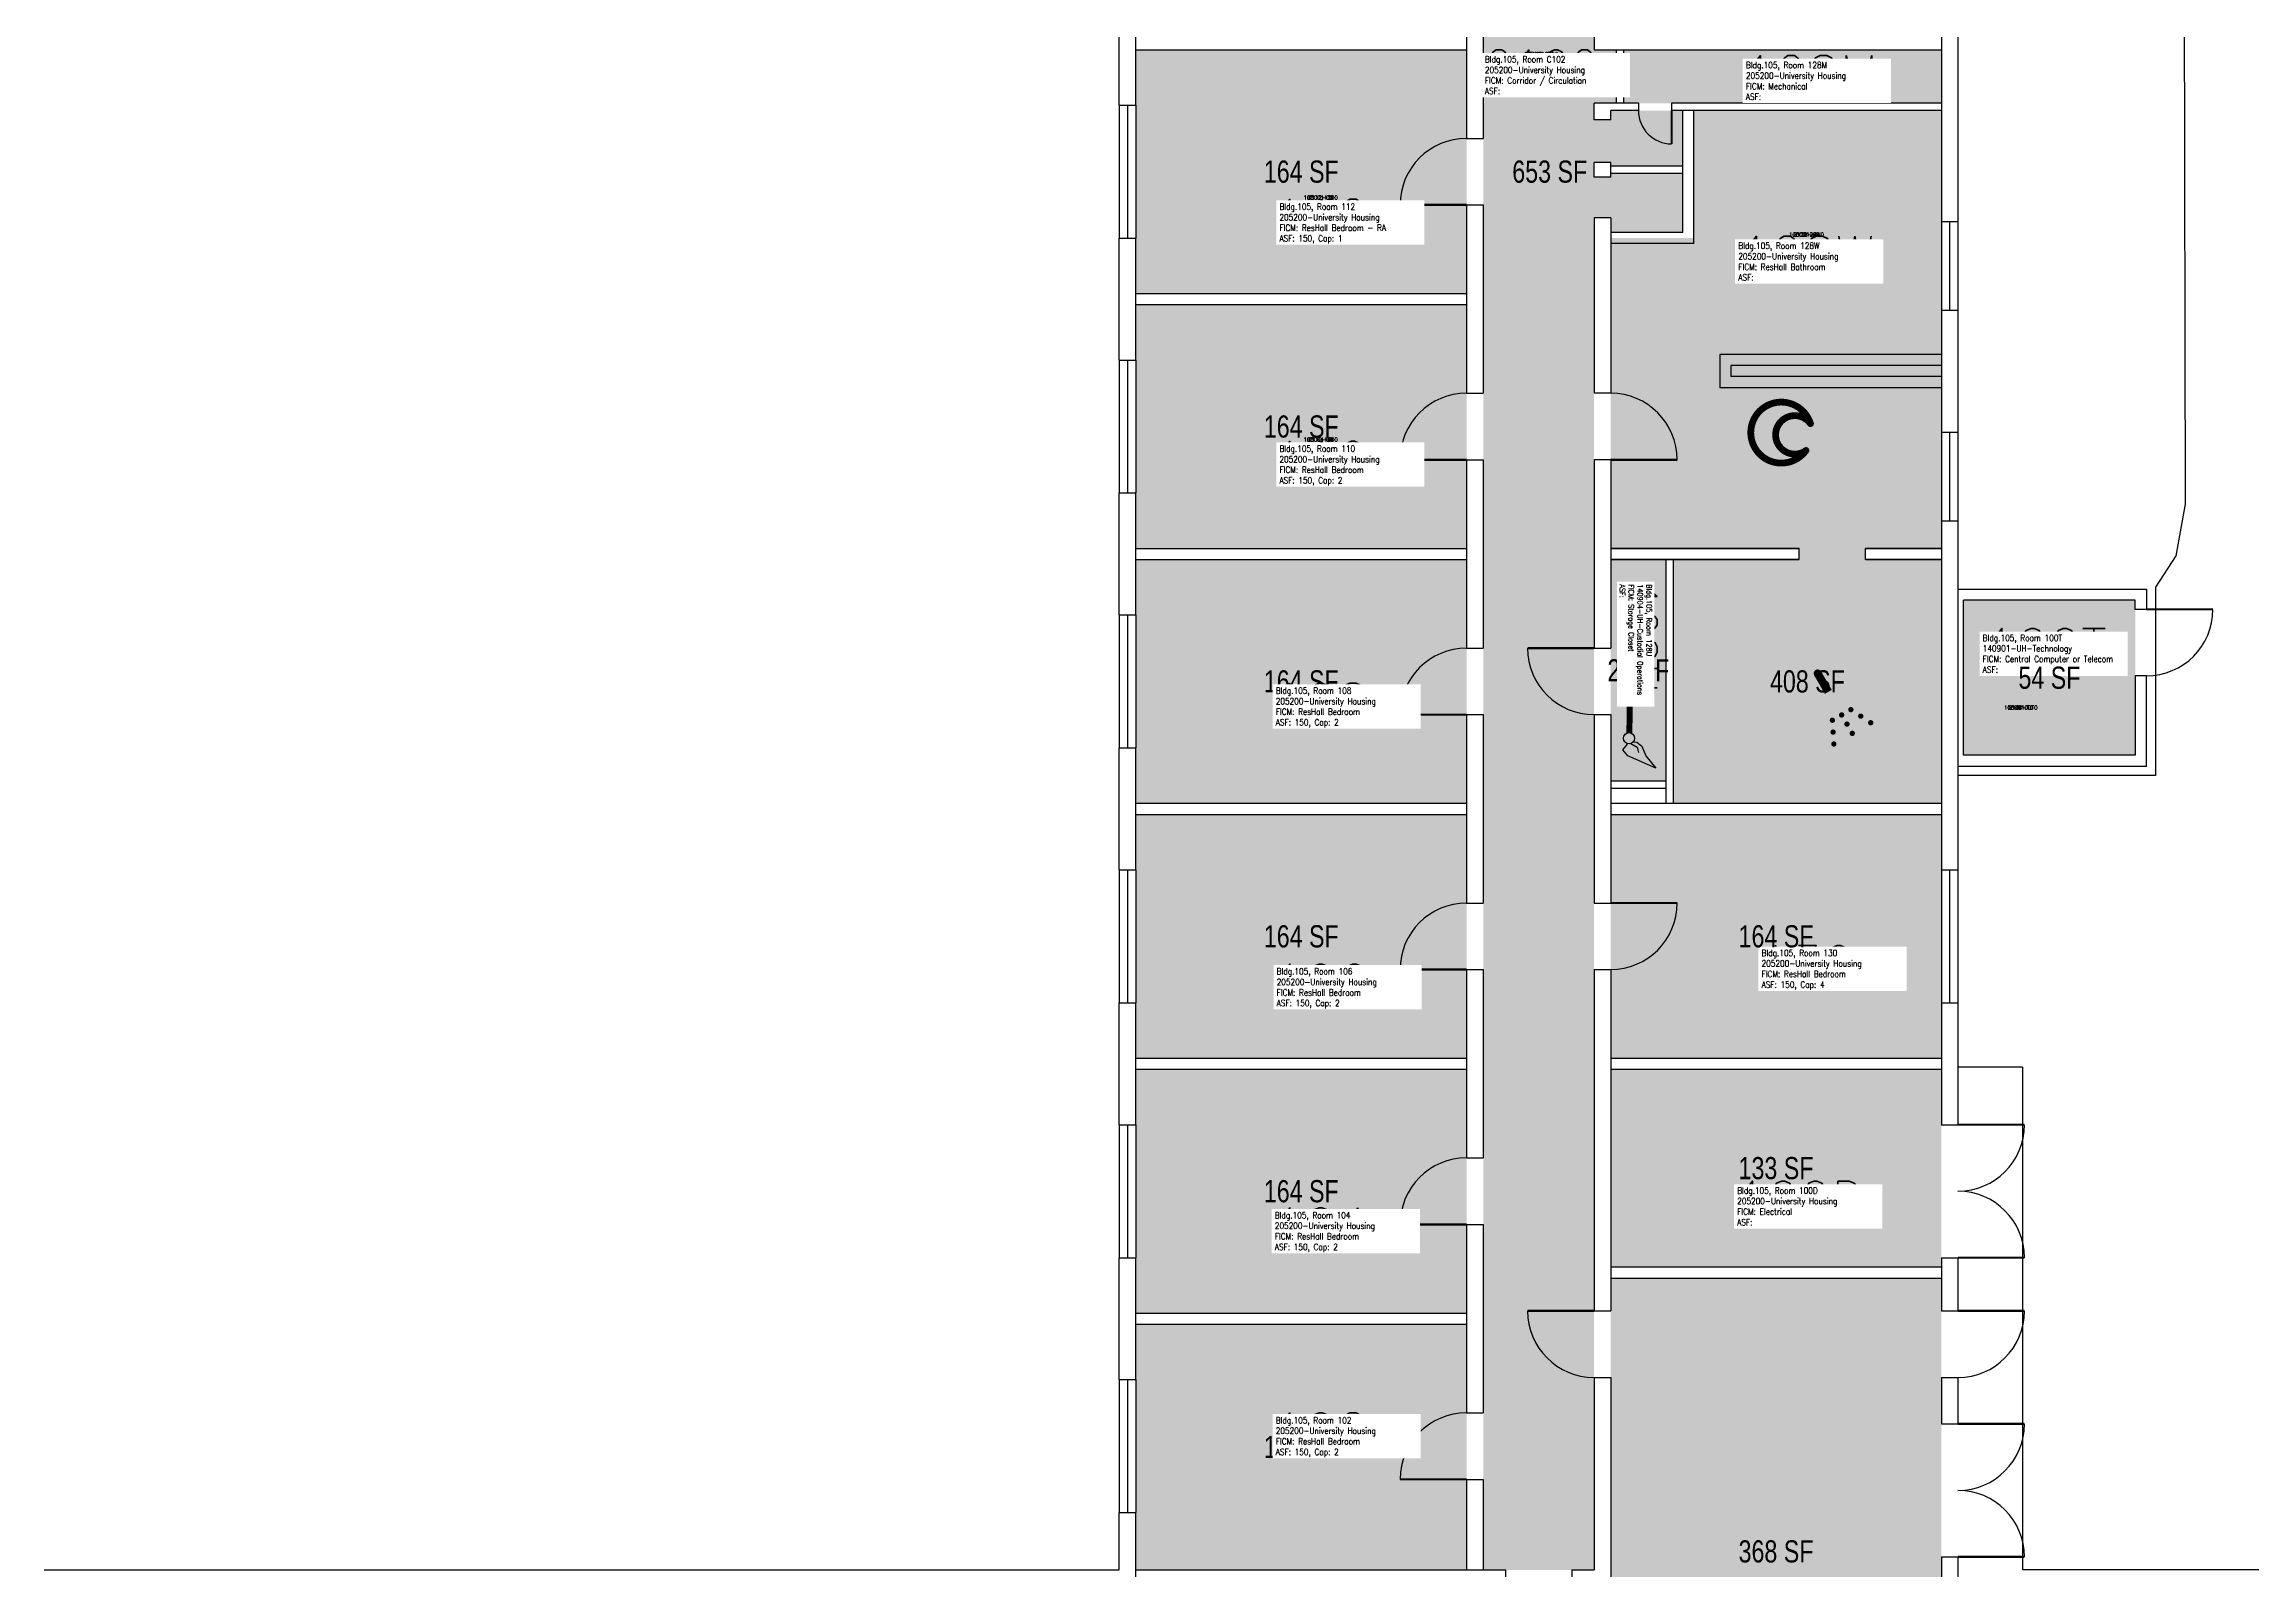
# Model space of a CAD drawing. Header units: inches. Extents: x -1429 to 1655, y -551 to 4832.
# Drawn here: x -394 to 801, y 2091 to 2917 of the extents above; entities that cross this region are included whole.
import ezdxf
from ezdxf.enums import TextEntityAlignment as Align

# ---------------------------------------------------------------- set-up
doc = ezdxf.new("R2010")
doc.units = ezdxf.units.IN
doc.header["$LTSCALE"] = 0.25
doc.header["$MEASUREMENT"] = 0
doc.layers.get('0').update_dxf_attribs({"linetype": 'CONTINUOUS'})
for name, color, linetype in [('A-DOOR', 2, 'CONTINUOUS'), ('A-GLAZ', 1, 'CONTINUOUS'), ('A-GLAZ-SILL', 2, 'CONTINUOUS'), ('A-IDEN-ICON', 4, 'CONTINUOUS'), ('A-IDEN-RNUM', 7, 'CONTINUOUS'), ('A-IDEN-SNUM', 4, 'CONTINUOUS'), ('A-IDEN-VNUM', 4, 'CONTINUOUS'), ('A-SITE', 3, 'CONTINUOUS'), ('A-WALL', 5, 'CONTINUOUS'), ('AREA-TEXT', 3, 'CONTINUOUS'), ('Rooms-Category-Color', 7, 'CONTINUOUS'), ('Rooms-College-Color', 7, 'CONTINUOUS'), ('Rooms-Department-Color', 7, 'CONTINUOUS'), ('Rooms-Division-Color', 7, 'CONTINUOUS'), ('Rooms-Information', 7, 'CONTINUOUS')]:
    doc.layers.add(name, color=color, linetype=linetype)
doc.styles.add('AREA', font='arial.ttf', dxfattribs={"width": 0.75, "height": 12})
doc.styles.add('ROOMSNUMBER', font='SIMPLEX.shx', dxfattribs={"height": 0.18})
doc.styles.add('ROOMVNUMBER', font='simplex.shx', dxfattribs={"width": 0.85})

# ---------------------------------------------------------------- blocks, each defined once
blk = doc.blocks.new('Cpshower')
at = {"color": 0, "linetype": 'ByBlock'}
blk.add_lwpolyline([(-0.015, 0.0396, 0, 0.06, 0), (0.005, 0.005, 0.06, 0.06, 0)], format="xyseb", dxfattribs=at)
for points, const_width in [([(-0.0319, 0.0624, 1), (-0.0281, 0.0689, 1)], 0.0075), ([(0.0302, -0.0036, 1), (0.0345, -0.0011, 1)], 0.005), ([(-0.0045, -0.0236, 1), (-0.0002, -0.0211, 1)], 0.005), ([(-0.0031, -0.0459, 1), (0.0012, -0.0434, 1)], 0.005), ([(0.0128, -0.0136, 1), (0.0172, -0.0111, 1)], 0.005), ([(0.0228, -0.0309, 1), (0.0272, -0.0284, 1)], 0.005), ([(0.0488, -0.0159, 1), (0.0531, -0.0134, 1)], 0.005), ([(0.0675, -0.0282, 1), (0.0718, -0.0257, 1)], 0.005), ([(-0.0018, -0.0682, 1), (0.0025, -0.0657, 1)], 0.005), ([(0.0328, -0.0482, 1), (0.0372, -0.0457, 1)], 0.005)]:
    blk.add_lwpolyline(points, format="xyb", close=True, dxfattribs=dict(at, const_width=const_width))
at = {"color": 0, "linetype": 'ByBlock', "const_width": 0.015}
blk.add_lwpolyline([(-0.01, 0.031), (-0.03, 0.0656)], dxfattribs=at)
blk = doc.blocks.new('Cpbath')
at = {"color": 0, "linetype": 'ByBlock', "const_width": 0.0127}
for points in [[(0.0571, 0.0168, 0.861492), (-0.0551, 0, 1)], [(-0.0551, 0, 0.726902), (0.0487, -0.0337, 1)], [(0.0571, 0.0168, 0.729002), (-0.0084, -0.0042, 1)], [(-0.0084, -0.0042, 0.609468), (0.0487, -0.0337, 1)]]:
    blk.add_lwpolyline(points, format="xyb", dxfattribs=at)
at = {"color": 0, "linetype": 'ByBlock', "const_width": 0.00637}
for points in [[(0.0544, 0.0152, 1), (0.0599, 0.0184, 1)], [(0.0459, -0.0353, 1), (0.0515, -0.0321, 1)]]:
    blk.add_lwpolyline(points, format="xyb", close=True, dxfattribs=at)
blk = doc.blocks.new('Cpcust')
at = {"color": 0, "linetype": 'ByBlock'}
for p, q in [((0.0171, -0.0639), (0.02, -0.0466)), ((0.0262, -0.0408), (0.0446, -0.0406)), ((0.0297, -0.0341), (0.0376, -0.0302)), ((0.0376, -0.0302), (0.0533, -0.0324)), ((0.0446, -0.0406), (0.0543, -0.0505)), ((0.0533, -0.0324), (0.0745, -0.0479)), ((0.0745, -0.0479), (0.1117, -0.0625)), ((0.0358, -0.0705), (0.0171, -0.0639)), ((0.1117, -0.0625), (0.0358, -0.0705))]:
    blk.add_line(p, q, dxfattribs=at)
at = {"color": 0, "linetype": 'ByBlock', "const_width": 0.0075}
blk.add_lwpolyline([(-0.0332, 0.0481, 1), (-0.0268, 0.0519, 1)], format="xyb", close=True, dxfattribs=at)
at = {"color": 0, "linetype": 'ByBlock', "const_width": 0.015}
blk.add_lwpolyline([(-0.03, 0.05), (0.01, -0.0193)], dxfattribs=at)
at = {"color": 0, "linetype": 'ByBlock'}
blk.add_circle((0.0158, -0.0313), 0.0141, dxfattribs=at)
blk = doc.blocks.new('Cpelect')
at = {"color": 0, "linetype": 'ByBlock'}
blk.add_lwpolyline([(0.0623, 0.0629, 0, 0.03, 0), (0.0105, -0.0168, 0.03, 0.03, 0), (-0.0105, 0.0068, 0.03, 0, 0), (-0.0623, -0.0729, 0.03, 0, 0)], format="xyseb", dxfattribs=at)

msp = doc.modelspace()

# ---------------------------------------------------------------- hatches: boundary and pattern name
at = {"layer": 'Rooms-Category-Color', "true_color": 0xadadad}
for points in [[(445, 3605), (385, 3605), (385, 2091), (445, 2091), (445, 2823), (454, 2823), (454, 2815), (493, 2815), (493, 2847), (454, 2847), (454, 2845), (445, 2845), (445, 2853), (454, 2853), (454, 2851), (493, 2851), (493, 2881), (454, 2881), (454, 2876), (445, 2876), (445, 2885), (457, 2885), (457, 2914), (445, 2914)], [(633, 2914), (461, 2914), (461, 2885), (633, 2885)], [(633, 2362), (454, 2362), (454, 2255), (633, 2255), (633, 2285)], [(633, 2249), (454, 2249), (454, 1953), (633, 1953), (633, 2122)]]:
    msp.add_hatch(color=253, dxfattribs=at).paths.add_polyline_path(points)
at = {"layer": 'Rooms-Category-Color', "true_color": 0x728ef3}
for points in [[(376, 2914), (197, 2914), (197, 2884), (197, 2812), (197, 2782), (376, 2782)], [(556, 2638), (488, 2638), (488, 2582), (488, 2578), (488, 2506), (633, 2506), (633, 2638), (592, 2638), (592, 2644), (633, 2644), (633, 2659), (633, 2707), (633, 2773), (633, 2821), (633, 2881), (499, 2881), (499, 2812), (454, 2812), (454, 2644), (556, 2644)], [(376, 2776), (197, 2776), (197, 2746), (197, 2674), (197, 2644), (376, 2644)], [(376, 2638), (197, 2638), (197, 2608), (197, 2536), (197, 2506), (376, 2506)], [(484, 2638), (454, 2638), (454, 2518), (484, 2518)], [(376, 2500), (197, 2500), (197, 2470), (197, 2398), (197, 2368), (376, 2368)], [(633, 2500), (454, 2500), (454, 2455), (454, 2368), (633, 2368), (633, 2398), (633, 2470)], [(376, 2362), (197, 2362), (197, 2332), (197, 2260), (197, 2230), (376, 2230)], [(376, 2224), (197, 2224), (197, 2194), (197, 2122), (197, 2091), (376, 2091)]]:
    msp.add_hatch(color=171, dxfattribs=at).paths.add_polyline_path(points)
at = {"layer": 'Rooms-Category-Color', "true_color": 0xe3c5e1}
msp.add_hatch(color=254, dxfattribs=at).paths.add_polyline_path([(645, 2616), (738, 2616), (738, 2532), (645, 2532), (645, 2616)])
at = {"layer": 'Rooms-College-Color', "true_color": 0xadadad}
for points in [[(445, 3605), (385, 3605), (385, 2091), (445, 2091), (445, 2823), (454, 2823), (454, 2815), (493, 2815), (493, 2847), (454, 2847), (454, 2845), (445, 2845), (445, 2853), (454, 2853), (454, 2851), (493, 2851), (493, 2881), (454, 2881), (454, 2876), (445, 2876), (445, 2885), (457, 2885), (457, 2914), (445, 2914)], [(376, 2914), (197, 2914), (197, 2884), (197, 2812), (197, 2782), (376, 2782)], [(633, 2914), (461, 2914), (461, 2885), (633, 2885)], [(556, 2638), (488, 2638), (488, 2582), (488, 2578), (488, 2506), (633, 2506), (633, 2638), (592, 2638), (592, 2644), (633, 2644), (633, 2659), (633, 2707), (633, 2773), (633, 2821), (633, 2881), (499, 2881), (499, 2812), (454, 2812), (454, 2644), (556, 2644)], [(376, 2776), (197, 2776), (197, 2746), (197, 2674), (197, 2644), (376, 2644)], [(376, 2638), (197, 2638), (197, 2608), (197, 2536), (197, 2506), (376, 2506)], [(484, 2638), (454, 2638), (454, 2518), (484, 2518)], [(645, 2616), (738, 2616), (738, 2532), (645, 2532), (645, 2616)], [(376, 2500), (197, 2500), (197, 2470), (197, 2398), (197, 2368), (376, 2368)], [(633, 2500), (454, 2500), (454, 2455), (454, 2368), (633, 2368), (633, 2398), (633, 2470)], [(376, 2362), (197, 2362), (197, 2332), (197, 2260), (197, 2230), (376, 2230)], [(633, 2362), (454, 2362), (454, 2255), (633, 2255), (633, 2285)], [(633, 2249), (454, 2249), (454, 1953), (633, 1953), (633, 2122)], [(376, 2224), (197, 2224), (197, 2194), (197, 2122), (197, 2091), (376, 2091)]]:
    msp.add_hatch(color=253, dxfattribs=at).paths.add_polyline_path(points)
at = {"layer": 'Rooms-Department-Color', "true_color": 0xacacac}
for points in [[(445, 3605), (385, 3605), (385, 2091), (445, 2091), (445, 2823), (454, 2823), (454, 2815), (493, 2815), (493, 2847), (454, 2847), (454, 2845), (445, 2845), (445, 2853), (454, 2853), (454, 2851), (493, 2851), (493, 2881), (454, 2881), (454, 2876), (445, 2876), (445, 2885), (457, 2885), (457, 2914), (445, 2914)], [(633, 2914), (461, 2914), (461, 2885), (633, 2885)], [(633, 2362), (454, 2362), (454, 2255), (633, 2255), (633, 2285)], [(633, 2249), (454, 2249), (454, 1953), (633, 1953), (633, 2122)]]:
    msp.add_hatch(color=253, dxfattribs=at).paths.add_polyline_path(points)
at = {"layer": 'Rooms-Department-Color', "true_color": 0x604aed}
for points in [[(376, 2914), (197, 2914), (197, 2884), (197, 2812), (197, 2782), (376, 2782)], [(556, 2638), (488, 2638), (488, 2582), (488, 2578), (488, 2506), (633, 2506), (633, 2638), (592, 2638), (592, 2644), (633, 2644), (633, 2659), (633, 2707), (633, 2773), (633, 2821), (633, 2881), (499, 2881), (499, 2812), (454, 2812), (454, 2644), (556, 2644)], [(376, 2776), (197, 2776), (197, 2746), (197, 2674), (197, 2644), (376, 2644)], [(376, 2638), (197, 2638), (197, 2608), (197, 2536), (197, 2506), (376, 2506)], [(484, 2638), (454, 2638), (454, 2518), (484, 2518)], [(645, 2616), (738, 2616), (738, 2532), (645, 2532), (645, 2616)], [(376, 2500), (197, 2500), (197, 2470), (197, 2398), (197, 2368), (376, 2368)], [(633, 2500), (454, 2500), (454, 2455), (454, 2368), (633, 2368), (633, 2398), (633, 2470)], [(376, 2362), (197, 2362), (197, 2332), (197, 2260), (197, 2230), (376, 2230)], [(376, 2224), (197, 2224), (197, 2194), (197, 2122), (197, 2091), (376, 2091)]]:
    msp.add_hatch(color=173, dxfattribs=at).paths.add_polyline_path(points)
at = {"layer": 'Rooms-Division-Color', "true_color": 0xadadad}
for points in [[(445, 3605), (385, 3605), (385, 2091), (445, 2091), (445, 2823), (454, 2823), (454, 2815), (493, 2815), (493, 2847), (454, 2847), (454, 2845), (445, 2845), (445, 2853), (454, 2853), (454, 2851), (493, 2851), (493, 2881), (454, 2881), (454, 2876), (445, 2876), (445, 2885), (457, 2885), (457, 2914), (445, 2914)], [(633, 2914), (461, 2914), (461, 2885), (633, 2885)], [(633, 2362), (454, 2362), (454, 2255), (633, 2255), (633, 2285)], [(633, 2249), (454, 2249), (454, 1953), (633, 1953), (633, 2122)]]:
    msp.add_hatch(color=253, dxfattribs=at).paths.add_polyline_path(points)
at = {"layer": 'Rooms-Division-Color', "true_color": 0x604aed}
for points in [[(376, 2914), (197, 2914), (197, 2884), (197, 2812), (197, 2782), (376, 2782)], [(556, 2638), (488, 2638), (488, 2582), (488, 2578), (488, 2506), (633, 2506), (633, 2638), (592, 2638), (592, 2644), (633, 2644), (633, 2659), (633, 2707), (633, 2773), (633, 2821), (633, 2881), (499, 2881), (499, 2812), (454, 2812), (454, 2644), (556, 2644)], [(376, 2776), (197, 2776), (197, 2746), (197, 2674), (197, 2644), (376, 2644)], [(376, 2638), (197, 2638), (197, 2608), (197, 2536), (197, 2506), (376, 2506)], [(484, 2638), (454, 2638), (454, 2518), (484, 2518)], [(645, 2616), (738, 2616), (738, 2532), (645, 2532), (645, 2616)], [(376, 2500), (197, 2500), (197, 2470), (197, 2398), (197, 2368), (376, 2368)], [(633, 2500), (454, 2500), (454, 2455), (454, 2368), (633, 2368), (633, 2398), (633, 2470)], [(376, 2362), (197, 2362), (197, 2332), (197, 2260), (197, 2230), (376, 2230)], [(376, 2224), (197, 2224), (197, 2194), (197, 2122), (197, 2091), (376, 2091)]]:
    msp.add_hatch(color=173, dxfattribs=at).paths.add_polyline_path(points)

# ---------------------------------------------------------------- linework, layer by layer
at = {"layer": 'A-DOOR', "const_width": 1.2}
for points in [[(487, 2881), (487, 2863)], [(376, 2830), (340, 2830)], [(376, 2692), (340, 2692)], [(454, 2692), (490, 2692)], [(744, 2611), (780, 2611)], [(445, 2590), (409, 2590)], [(376, 2554), (340, 2554)], [(454, 2452), (490, 2452)], [(376, 2416), (340, 2416)], [(642, 2332), (678, 2332)], [(376, 2278), (340, 2278)], [(642, 2260), (678, 2260)], [(445, 2231.2), (409, 2231.2)], [(642, 2231.2), (678, 2231.2)], [(642, 2170), (678, 2170)], [(376, 2140), (340, 2140)], [(642, 2098), (678, 2098)]]:
    msp.add_lwpolyline(points, dxfattribs=at)
at = {"layer": 'A-DOOR'}
for centre, radius, start, end in [((487, 2881), 18, 180, 270), ((376, 2830), 36, 90, 180), ((376, 2692), 36, 90, 180), ((454, 2692), 36, 0, 90), ((744, 2611), 36, 270, 360), ((376, 2554), 36, 90, 180), ((445, 2590), 36, 180, 270), ((376, 2416), 36, 90, 180), ((454, 2452), 36, 270, 360), ((642, 2332), 36, 270, 360), ((376, 2278), 36, 90, 180), ((642, 2260), 36, 0, 90), ((445, 2231.2), 36, 180, 270), ((642, 2231.2), 36, 270, 360), ((376, 2140), 36, 90, 180), ((642, 2170), 36, 270, 360), ((642, 2098), 36, 0, 90)]:
    msp.add_arc(centre, radius, start, end, dxfattribs=at)
at = {"layer": 'A-GLAZ'}
for p, q in [((192.5, 2884), (192.5, 2812)), ((637.5, 2821), (637.5, 2773)), ((192.5, 2746), (192.5, 2674)), ((637.5, 2707), (637.5, 2659)), ((192.5, 2608), (192.5, 2536)), ((192.5, 2470), (192.5, 2398)), ((637.5, 2470), (637.5, 2398)), ((192.5, 2332), (192.5, 2260)), ((192.5, 2194), (192.5, 2122))]:
    msp.add_line(p, q, dxfattribs=at)
at = {"layer": 'A-GLAZ-SILL'}
for p, q in [((188, 2884), (188, 2812)), ((197, 2884), (197, 2812)), ((633, 2821), (633, 2773)), ((642, 2821), (642, 2773)), ((188, 2746), (188, 2674)), ((197, 2746), (197, 2674)), ((633, 2707), (633, 2659)), ((642, 2707), (642, 2659)), ((188, 2608), (188, 2536)), ((197, 2608), (197, 2536)), ((188, 2470), (188, 2398)), ((197, 2470), (197, 2398)), ((633, 2470), (633, 2398)), ((642, 2470), (642, 2398)), ((188, 2332), (188, 2260)), ((197, 2332), (197, 2260)), ((188, 2194), (188, 2122)), ((197, 2194), (197, 2122))]:
    msp.add_line(p, q, dxfattribs=at)
at = {"layer": 'A-SITE'}
for p, q in [((762, 4028), (765, 2668)), ((765, 2668), (760, 2640)), ((760, 2640), (749, 2623)), ((749, 2623), (749, 2521)), ((749, 2521), (642, 2521)), ((677, 2363.2), (642, 2363.2)), ((677, 2363.2), (677, 2091)), ((834, 2091), (677, 2091))]:
    msp.add_line(p, q, dxfattribs=at)
at = {"layer": 'A-WALL'}
for p, q in [((376, 2968), (376, 2866)), ((385, 2968), (385, 2866)), ((445, 2968), (445, 2914)), ((188, 2884), (188, 2950)), ((197, 2884), (197, 2950)), ((633, 2950), (633, 2821)), ((642, 2950), (642, 2821)), ((197, 2914), (376, 2914)), ((445, 2914), (633, 2914)), ((457, 2914), (457, 2885)), ((461, 2914), (461, 2885)), ((188, 2884), (197, 2884)), ((445, 2876), (445, 2885)), ((469, 2885), (445, 2885)), ((454, 2876), (454, 2881)), ((469, 2881), (454, 2881)), ((469, 2885), (469, 2881)), ((633, 2885), (487, 2885)), ((487, 2885), (487, 2881)), ((633, 2881), (487, 2881)), ((493, 2815), (493, 2881)), ((499, 2809), (499, 2881)), ((454, 2876), (445, 2876)), ((376, 2866), (385, 2866)), ((499, 2823), (499, 2863.9)), ((454, 2853), (445, 2853)), ((445, 2845), (445, 2853)), ((454, 2845), (445, 2845)), ((454, 2845), (454, 2853)), ((493, 2851), (454, 2851)), ((493, 2847), (454, 2847)), ((376, 2830), (385, 2830)), ((376, 2830), (376, 2728)), ((385, 2830), (385, 2728)), ((454, 2823), (445, 2823)), ((445, 2823), (445, 2728)), ((454, 2823), (445, 2823)), ((454, 2823), (454, 2728)), ((633, 2821), (642, 2821)), ((188, 2812), (197, 2812)), ((188, 2746), (188, 2812)), ((197, 2746), (197, 2812)), ((493, 2815), (454, 2815)), ((499, 2809), (454, 2809)), ((197, 2782), (376, 2782)), ((197, 2776), (376, 2776)), ((633, 2773), (633, 2707)), ((633, 2773), (642, 2773)), ((642, 2773), (642, 2707)), ((633, 2749), (513, 2749)), ((513, 2749), (513, 2731)), ((188, 2746), (197, 2746)), ((633, 2743), (519, 2743)), ((519, 2743), (519, 2737)), ((633, 2737), (519, 2737)), ((376, 2728), (385, 2728)), ((454, 2728), (445, 2728)), ((633, 2731), (513, 2731)), ((633, 2707), (642, 2707)), ((376, 2692), (385, 2692)), ((376, 2692), (376, 2590)), ((385, 2692), (385, 2590)), ((454, 2692), (445, 2692)), ((445, 2692), (445, 2590)), ((454, 2692), (454, 2590)), ((188, 2674), (197, 2674)), ((188, 2608), (188, 2674)), ((197, 2608), (197, 2674)), ((633, 2659), (633, 2470)), ((633, 2659), (642, 2659)), ((642, 2659), (642, 2470)), ((197, 2644), (376, 2644)), ((454, 2644), (556, 2644)), ((556, 2644), (454, 2644)), ((556, 2638), (556, 2644)), ((592, 2638), (592, 2644)), ((633, 2644), (592, 2644)), ((592, 2644), (633, 2644)), ((197, 2638), (376, 2638)), ((454, 2638), (556, 2638)), ((556, 2638), (454, 2638)), ((484, 2506), (484, 2638)), ((488, 2506), (488, 2638)), ((633, 2638), (592, 2638)), ((592.2, 2638), (633, 2638)), ((642, 2622), (744, 2622)), ((744, 2622), (744, 2611)), ((188, 2608), (197, 2608)), ((738, 2616), (645, 2616)), ((645, 2532), (645, 2616)), ((738, 2611), (738, 2616)), ((744, 2611), (738, 2611)), ((376, 2590), (385, 2590)), ((445, 2590), (454, 2590)), ((744, 2575), (738, 2575)), ((738, 2575), (738, 2532)), ((744, 2526), (744, 2575)), ((376, 2554), (385, 2554)), ((376, 2554), (376, 2452)), ((385, 2554), (385, 2452)), ((445, 2554), (454, 2554)), ((445, 2554), (445, 2452)), ((454, 2554), (454, 2452)), ((188, 2536), (197, 2536)), ((188, 2470), (188, 2536)), ((197, 2470), (197, 2536)), ((744, 2526), (642, 2526)), ((738, 2532), (645, 2532)), ((484, 2518), (454, 2518)), ((484, 2514), (454, 2514)), ((197, 2506), (376, 2506)), ((197, 2500), (376, 2500)), ((454, 2506), (633, 2506)), ((454, 2500), (633, 2500)), ((188, 2470), (197, 2470)), ((633, 2470), (642, 2470)), ((376, 2452), (385, 2452)), ((445, 2452), (454, 2452)), ((376, 2416), (385, 2416)), ((376, 2416), (376, 2314)), ((385, 2416), (385, 2314)), ((445, 2416), (454, 2416)), ((445, 2416), (445, 2231.2)), ((454, 2416), (454, 2231.2)), ((188, 2398), (197, 2398)), ((188, 2332), (188, 2398)), ((197, 2332), (197, 2398)), ((633, 2398), (642, 2398)), ((633, 2398), (633, 2332)), ((642, 2398), (642, 2332)), ((197, 2368), (376, 2368)), ((454, 2368), (633, 2368)), ((197, 2362), (376, 2362)), ((454, 2362), (633, 2362)), ((188, 2332), (197, 2332)), ((633, 2332), (642, 2332)), ((633, 2332), (642, 2332)), ((376, 2314), (385, 2314)), ((376, 2278), (385, 2278)), ((376, 2278), (376, 2176)), ((385, 2278), (385, 2176)), ((188, 2260), (197, 2260)), ((188, 2194), (188, 2260)), ((197, 2194), (197, 2260)), ((633, 2260), (642, 2260)), ((633, 2260), (633, 2231.2)), ((633, 2260), (642, 2260)), ((642, 2260), (642, 2231.2)), ((454, 2255), (633, 2255)), ((454, 2249), (633, 2249)), ((197, 2230), (376, 2230)), ((197, 2224), (376, 2224)), ((445, 2231.2), (454, 2231.2)), ((633, 2231.2), (642, 2231.2)), ((188, 2194), (197, 2194)), ((445, 2195.2), (454, 2195.2)), ((445, 2195.2), (445, 2091)), ((454, 2195.2), (454, 1881)), ((633, 2195.2), (642, 2195.2)), ((633, 2195.2), (633, 2170)), ((642, 2195.2), (642, 2170)), ((376, 2176), (385, 2176)), ((633, 2170), (642, 2170)), ((376, 2140), (385, 2140)), ((376, 2140), (376, 2091)), ((385, 2140), (385, 2091)), ((188, 2122), (197, 2122)), ((188, 2091), (188, 2122)), ((197, 1956), (197, 2122)), ((633, 2098), (642, 2098)), ((633, 2098), (633, 1953)), ((642, 2098), (642, 1953)), ((-394, 2091), (188, 2091)), ((197, 2091), (397, 2091)), ((397, 2091), (397, 2085)), ((433, 2091), (433, 2085)), ((433, 2091), (445, 2091))]:
    msp.add_line(p, q, dxfattribs=at)

# ---------------------------------------------------------------- block references
at = {"layer": 'A-IDEN-ICON'}
for name, p, xscale, yscale, zscale, rotation in [('Cpbath', (545.7, 2706.7), 288, 288, 12, 1.350522888103464e-09), ('Cpshower', (574.7, 2557.4), 288, 288, 12, 1.350522888103464e-09), ('Cpcust', (464.4, 2548.8), 215.9999999952998, 215.9999999952998, 215.9999999952998, 329.5961265714317), ('Cpelect', (554.5, 2327.8), 288, 288, 12, 1.350522888103464e-09)]:
    msp.add_blockref(name, p, dxfattribs=dict(at, xscale=xscale, yscale=yscale, zscale=zscale, rotation=rotation))

# ---------------------------------------------------------------- texts
at = {"layer": 'A-IDEN-RNUM', "style": 'ROOMSNUMBER'}
for s, p in [('C102-00', (416.3, 2911.5)), ('0128-M0', (561.6, 2896.3)), ('0112-00', (297, 2833.9)), ('0128-W0', (560, 2813.9)), ('0110-00', (297, 2702.9)), ('0128-U0', (468.2, 2615.9)), ('0100-T0', (676, 2557.8)), ('0108-00', (297, 2552)), ('0130-00', (560, 2410)), ('0106-00', (297, 2400)), ('0100-D0', (556.5, 2282.5)), ('0104-00', (297, 2268)), ('0102-00', (297, 2157))]:
    msp.add_text(s, height=2.16, dxfattribs=at).set_placement(p, align=Align.MIDDLE)
at = {"layer": 'A-IDEN-SNUM', "style": 'ROOMSNUMBER'}
for s, p in [('1050C10200', (416.3, 2911.5)), ('10500128M0', (561.6, 2896.3)), ('1050011200', (297, 2833.9)), ('10500128W0', (560, 2813.9)), ('1050011000', (297, 2702.9)), ('10500128U0', (468.2, 2615.9)), ('10500100T0', (676, 2557.8)), ('1050010800', (297, 2552)), ('1050013000', (560, 2410)), ('1050010600', (297, 2400)), ('10500100D0', (556.5, 2282.5)), ('1050010400', (297, 2268)), ('1050010200', (297, 2157))]:
    msp.add_text(s, height=2.16, dxfattribs=at).set_placement(p, align=Align.MIDDLE)
at = {"layer": 'A-IDEN-VNUM', "style": 'ROOMVNUMBER'}
for s, width, p in [('C102', 0.75, (416.3, 2901.9)), ('128M', 0.85, (562.2, 2898.8)), ('112', 0.85, (297, 2821)), ('128W', 0.85, (560, 2801)), ('110', 0.85, (297, 2690)), ('100T', 0.85, (689.4, 2588.7)), ('108', 0.85, (297, 2559)), ('130', 0.85, (560, 2417)), ('106', 0.85, (297, 2407)), ('100D', 0.85, (556.5, 2289.5)), ('104', 0.85, (297, 2275)), ('102', 0.85, (297, 2164))]:
    msp.add_text(s, height=24, dxfattribs=dict(at, width=width)).set_placement(p, align=Align.MIDDLE)
at = {"layer": 'A-IDEN-VNUM', "style": 'ROOMVNUMBER', "width": 0.85}
msp.add_text('128U', height=20.25, rotation=270, dxfattribs=at).set_placement((469, 2595.9), align=Align.MIDDLE)
at = {"layer": 'AREA-TEXT', "style": 'AREA', "width": 0.75}
for s, p in [('35 SF', (547, 2899.5)), ('164 SF', (286.5, 2848)), ('653 SF', (421, 2848)), ('164 SF', (286.5, 2710)), ('25 SF', (469, 2578)), ('164 SF', (286.5, 2572)), ('408 SF', (560.5, 2572)), ('54 SF', (691.5, 2574)), ('164 SF', (286.5, 2434)), ('164 SF', (543.5, 2434)), ('133 SF', (543.5, 2308.5)), ('164 SF', (286.5, 2296)), ('165 SF', (286.5, 2157.5)), ('368 SF', (543.5, 2101))]:
    msp.add_text(s, height=12, dxfattribs=at).set_placement(p, align=Align.MIDDLE_CENTER)

# ---------------------------------------------------------------- next in the draw order: texts
at = {"layer": 'Rooms-Information', "char_height": 3.429, "width": 76.8, "attachment_point": 7, "style": 'ROOMVNUMBER', "bg_fill": 3, "box_fill_scale": 1.5, "bg_fill_color": 256, "bg_fill_true_color": 13158600, "bg_fill_transparency": 0}
for s, insert in [('Bldg.105, Room C102^M^J205200-University Housing^M^JFICM: Corridor / Circulation^M^JASF: ', (385.9, 2889.9)), ('Bldg.105, Room 128M^M^J205200-University Housing^M^JFICM: Mechanical^M^JASF: ', (527.2, 2886.8)), ('Bldg.105, Room 112^M^J205200-University Housing^M^JFICM: ResHall Bedroom - RA^M^JASF: 150, Cap: 1', (274.7, 2809)), ('Bldg.105, Room 128W^M^J205200-University Housing^M^JFICM: ResHall Bathroom^M^JASF: ', (523.1, 2789)), ('Bldg.105, Room 110^M^J205200-University Housing^M^JFICM: ResHall Bedroom^M^JASF: 150, Cap: 2', (274.7, 2678)), ('Bldg.105, Room 100T^M^J140901-UH-Technology^M^JFICM: Central Computer or Telecom^M^JASF: ', (655.4, 2576.7)), ('Bldg.105, Room 108^M^J205200-University Housing^M^JFICM: ResHall Bedroom^M^JASF: 150, Cap: 2', (272.7, 2547)), ('Bldg.105, Room 130^M^J205200-University Housing^M^JFICM: ResHall Bedroom^M^JASF: 150, Cap: 4', (535.7, 2405)), ('Bldg.105, Room 106^M^J205200-University Housing^M^JFICM: ResHall Bedroom^M^JASF: 150, Cap: 2', (273.2, 2395)), ('Bldg.105, Room 100D^M^J205200-University Housing^M^JFICM: Electrical^M^JASF: ', (522.5, 2277.5)), ('Bldg.105, Room 104^M^J205200-University Housing^M^JFICM: ResHall Bedroom^M^JASF: 150, Cap: 2', (272.2, 2263)), ('Bldg.105, Room 102^M^J205200-University Housing^M^JFICM: ResHall Bedroom^M^JASF: 150, Cap: 2', (272.7, 2152))]:
    msp.add_mtext(s, dxfattribs=dict(at, insert=insert))
at = {"layer": 'Rooms-Information', "insert": (458.9, 2624.6), "char_height": 2.893, "width": 64.8, "attachment_point": 7, "rotation": 270, "style": 'ROOMVNUMBER', "bg_fill": 3, "box_fill_scale": 1.5, "bg_fill_color": 256, "bg_fill_true_color": 13158600, "bg_fill_transparency": 0}
msp.add_mtext('Bldg.105, Room 128U^M^J140904-UH-Custodial Operations^M^JFICM: Storage Closet^M^JASF: ', dxfattribs=at)

doc.saveas('drawing.dxf')
